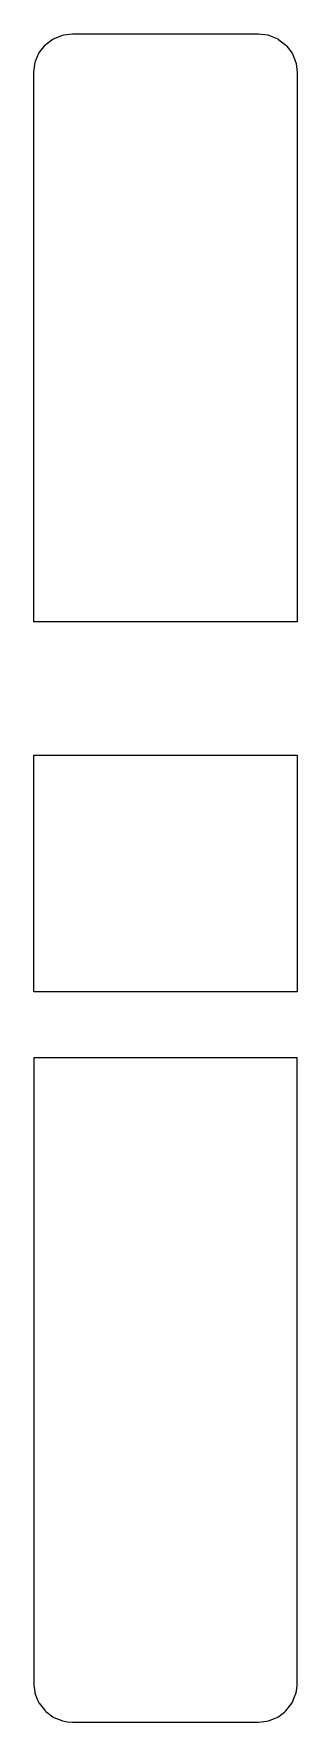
# Model space of a CAD drawing. Header units: metres. Extents: x 2.4 to 16, y -16 to 71.
import ezdxf

# ---------------------------------------------------------------- set-up
doc = ezdxf.new("R2010")
doc.units = ezdxf.units.M

msp = doc.modelspace()

# ---------------------------------------------------------------- linework, layer by layer
for p, q in [((3.049, 70.463), (3.4, 70.732)), ((3.4, 70.732), (3.474, 70.763)), ((3.474, 70.763), (3.882, 70.932)), ((3.882, 70.932), (3.961, 70.942)), ((3.961, 70.942), (4.4, 71)), ((4.4, 71), (8.043, 71)), ((8.043, 71), (13.576, 71)), ((13.576, 71), (14, 71)), ((14, 71), (14.473, 70.938)), ((14.473, 70.938), (14.518, 70.932)), ((14.518, 70.932), (14.559, 70.915)), ((14.559, 70.915), (15, 70.732)), ((15, 70.732), (15.036, 70.705)), ((15.036, 70.705), (15.414, 70.414)), ((2.499, 69.591), (2.668, 70)), ((2.668, 70), (2.717, 70.063)), ((2.717, 70.063), (2.986, 70.414)), ((2.986, 70.414), (3.049, 70.463)), ((15.414, 70.414), (15.442, 70.379)), ((15.442, 70.379), (15.732, 70)), ((15.732, 70), (15.749, 69.958)), ((15.749, 69.958), (15.932, 69.518)), ((2.4, 69), (2.458, 69.439)), ((2.4, 63.323), (2.4, 69)), ((2.458, 69.439), (2.468, 69.518)), ((2.468, 69.518), (2.499, 69.591)), ((15.932, 69.518), (15.938, 69.473)), ((15.938, 69.473), (16, 69)), ((16, 69), (16, 63.266)), ((2.4, 62.84), (2.4, 63.323)), ((2.4, 62.297), (2.4, 62.84)), ((16, 63.266), (16, 62.31)), ((2.4, 61.743), (2.4, 62.297)), ((16, 62.31), (16, 61.287)), ((2.4, 55.405), (2.4, 61.743)), ((16, 61.287), (16, 60.291)), ((16, 60.291), (16, 57.009)), ((16, 57.009), (16, 56.277)), ((16, 57.009), (16, 57.009)), ((16, 56.277), (16, 55.414)), ((2.4, 55.078), (2.4, 55.405)), ((2.4, 54.673), (2.4, 55.078)), ((16, 55.414), (16, 52.902)), ((2.4, 54.243), (2.4, 54.673)), ((2.4, 53.839), (2.4, 54.243)), ((2.4, 53.499), (2.4, 53.839)), ((2.4, 50.252), (2.4, 53.499)), ((16, 52.902), (16, 51.895)), ((16, 51.895), (16, 50.932)), ((16, 50.932), (16, 45.924)), ((2.4, 47.645), (2.4, 50.252)), ((2.4, 45.924), (2.4, 47.645)), ((2.4, 42.483), (2.4, 45.924)), ((16, 45.924), (16, 42.483)), ((2.4, 41.67), (2.4, 42.483)), ((16, 42.483), (16, 40.693)), ((2.4, 40.693), (2.4, 41.67)), ((5.211, 40.693), (2.4, 40.693)), ((16, 40.693), (5.211, 40.693)), ((2.4, 33.028), (2.4, 33.823)), ((2.4, 33.823), (13.189, 33.823)), ((13.189, 33.823), (16, 33.823)), ((16, 33.823), (16, 32.033)), ((16, 33.823), (16, 33.823)), ((2.4, 32.033), (2.4, 33.028)), ((2.4, 28.95), (2.4, 32.033)), ((16, 32.033), (16, 26.895)), ((2.4, 26.895), (2.4, 28.95)), ((2.4, 24.507), (2.4, 26.895)), ((16, 26.895), (16, 21.641)), ((2.4, 21.641), (2.4, 24.507)), ((10.651, 21.641), (2.4, 21.641)), ((16, 21.641), (10.651, 21.641)), ((7.749, 18.235), (2.4, 18.235)), ((2.4, 18.235), (2.4, 15.9)), ((16, 18.235), (7.749, 18.235)), ((16, 12.981), (16, 18.235)), ((2.4, 15.9), (2.4, 12.981)), ((2.4, 12.981), (2.4, 11.976)), ((16, 11.976), (16, 12.981)), ((2.4, 11.976), (2.4, 8.847)), ((16, 10.38), (16, 11.976)), ((16, 10.374), (16, 10.38)), ((16, 10.371), (16, 10.374)), ((16, 9.655), (16, 10.371)), ((16, 3.501), (16, 9.655)), ((2.4, 8.847), (2.4, 7.297)), ((2.4, 7.297), (2.4, 5.812)), ((2.4, 5.812), (2.4, 4.599)), ((2.4, 4.599), (2.4, 4.201)), ((2.4, 4.201), (2.4, 3.808)), ((2.4, 3.808), (2.4, -0.305)), ((16, 2.343), (16, 3.501)), ((16, 1.139), (16, 2.343)), ((16, 0.102), (16, 1.139)), ((16, 1.139), (16, 1.139)), ((16, -2.527), (16, 0.102)), ((2.4, -0.305), (2.4, -0.846)), ((2.4, -0.846), (2.4, -1.345)), ((2.4, -1.345), (2.4, -1.757)), ((2.4, -1.757), (2.4, -4.69)), ((16, -3.551), (16, -2.527)), ((16, -4.671), (16, -3.551)), ((2.4, -4.69), (2.4, -5.246)), ((16, -5.795), (16, -4.671)), ((2.4, -5.246), (2.4, -5.326)), ((2.4, -5.326), (2.4, -13.969)), ((16, -5.814), (16, -5.795)), ((16, -5.832), (16, -5.814)), ((16, -6.893), (16, -5.832)), ((16, -6.916), (16, -6.893)), ((16, -7.85), (16, -6.916)), ((16, -8.617), (16, -7.85)), ((16, -14), (16, -8.617)), ((2.4, -13.969), (2.4, -14)), ((2.4, -14), (2.404, -14.067)), ((2.404, -14.067), (2.429, -14.219)), ((2.429, -14.219), (2.458, -14.438)), ((2.458, -14.438), (2.464, -14.498)), ((2.464, -14.498), (2.468, -14.518)), ((2.468, -14.518), (2.481, -14.556)), ((2.481, -14.556), (2.65, -14.964)), ((15.732, -15), (15.894, -14.608)), ((15.894, -14.608), (15.932, -14.518)), ((15.932, -14.518), (15.956, -14.391)), ((15.956, -14.391), (15.993, -14.107)), ((15.993, -14.107), (16, -14)), ((2.65, -14.964), (2.668, -15)), ((2.668, -15), (2.679, -15.017)), ((2.679, -15.017), (2.948, -15.368)), ((2.948, -15.368), (2.986, -15.414)), ((2.986, -15.414), (3.033, -15.453)), ((3.033, -15.453), (3.384, -15.722)), ((14.999, -15.733), (15.336, -15.474)), ((15.336, -15.474), (15.414, -15.414)), ((15.414, -15.414), (15.672, -15.078)), ((15.672, -15.078), (15.732, -15)), ((3.384, -15.722), (3.401, -15.732)), ((3.401, -15.732), (3.437, -15.75)), ((3.437, -15.75), (3.844, -15.919)), ((3.844, -15.919), (3.882, -15.932)), ((3.882, -15.932), (3.902, -15.936)), ((3.902, -15.936), (4.129, -15.973)), ((4.129, -15.973), (4.4, -16)), ((4.4, -16), (8.297, -16)), ((8.297, -16), (14, -16)), ((14, -16), (14.137, -15.988)), ((14.137, -15.988), (14.42, -15.945)), ((14.42, -15.945), (14.518, -15.932)), ((14.518, -15.932), (14.908, -15.77)), ((14.908, -15.77), (14.999, -15.733))]:
    msp.add_line(p, q)

doc.saveas('drawing.dxf')
